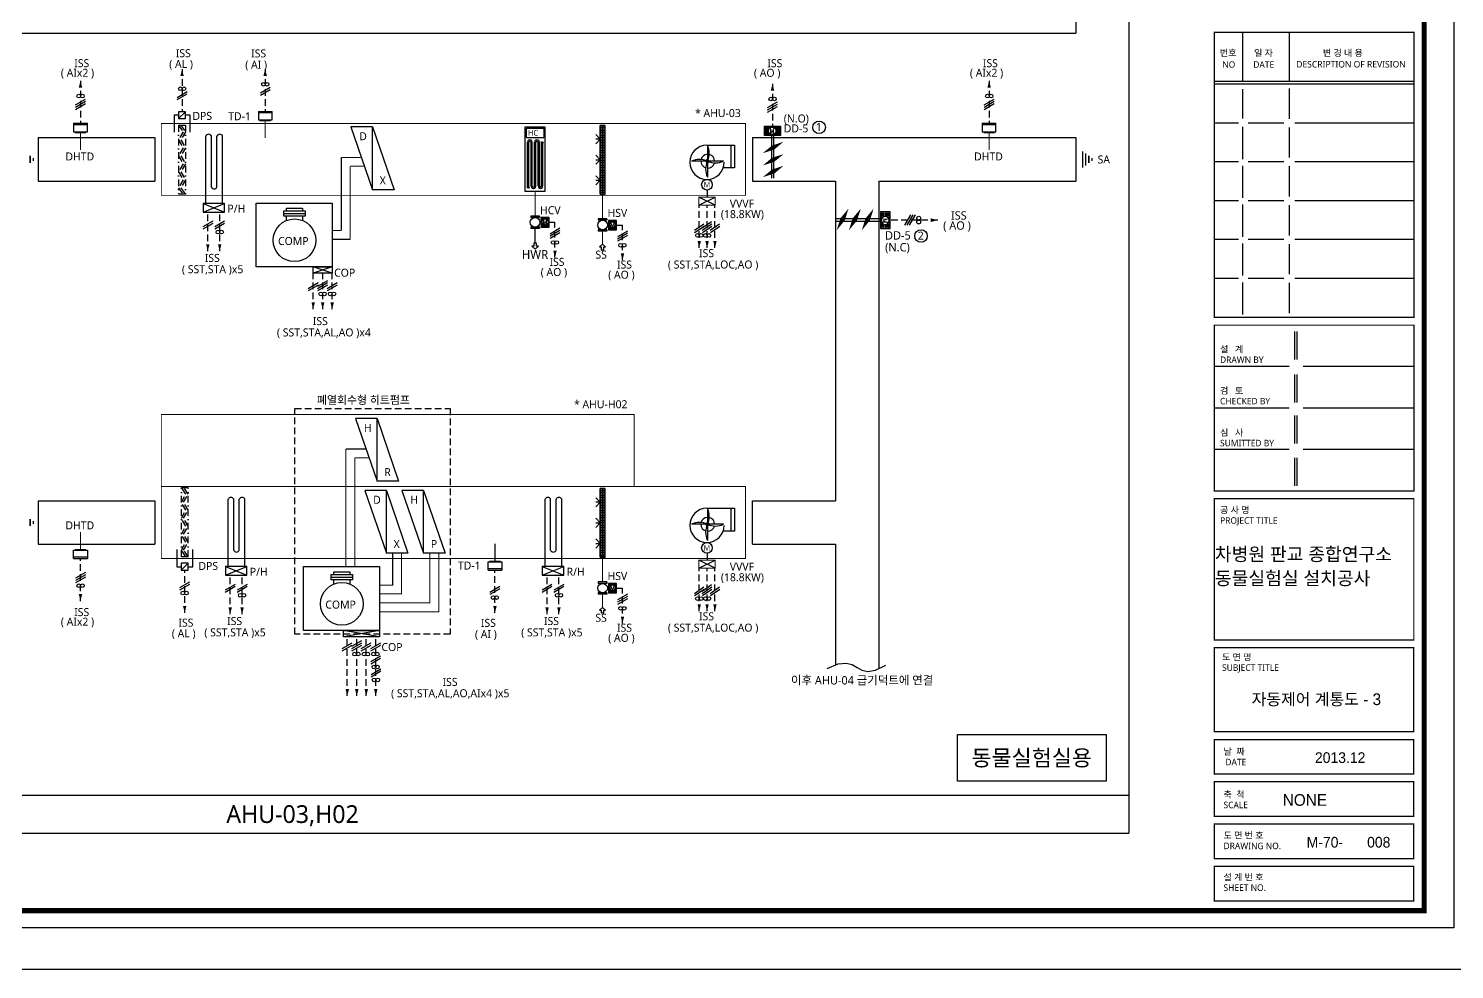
# Model space of a CAD drawing. Header units: millimetres. Extents: x -86 to 11742, y 5229 to 11464.
# Drawn here: x 6138 to 6672, y 5229 to 5582 of the extents above; entities that cross this region are included whole.
import ezdxf
from ezdxf.enums import TextEntityAlignment as Align

# ---------------------------------------------------------------- set-up
doc = ezdxf.new("R2010")
doc.units = ezdxf.units.MM
doc.header["$LTSCALE"] = 5
for name, pattern in [('CENTER', [2, 1.25, -0.25, 0.25, -0.25]), ('DASHDOT', [1, 0.5, -0.25, 0, -0.25]), ('DASHED', [0.75, 0.5, -0.25])]:
    doc.linetypes.add(name, pattern=pattern)
doc.layers.get('0').update_dxf_attribs({"linetype": 'CONTINUOUS'})
for name, color, linetype in [('7', 7, 'CONTINUOUS'), ('__CONNECTID__', 7, 'CONTINUOUS'), ('AUTO', 7, 'CONTINUOUS'), ('E', 3, 'CONTINUOUS'), ('FORM', 7, 'CONTINUOUS'), ('LGK-S', 121, 'CONTINUOUS'), ('SBT', 3, 'CONTINUOUS'), ('SOLID253', 253, 'CONTINUOUS'), ('TEXT-S', 2, 'CONTINUOUS')]:
    doc.layers.add(name, color=color, linetype=linetype)
doc.styles.add('GHD', font='Dotum.ttf')
doc.styles.add('GHS', font='ROMANS.shx', dxfattribs={"bigfont": 'GHS.shx'})
doc.styles.add('QQ', font='MALGUN.TTF.TTF')
doc.styles.add('STYLE1', font='MALGUN.TTF.TTF', dxfattribs={"height": 2.5})
doc.styles.add('울릉도M', font='h2wulm.TTF')

# ---------------------------------------------------------------- blocks, each defined once
blk = doc.blocks.new('form')
at = {"layer": 'AUTO'}
blk.add_line((816.92, -15.6), (-24.08, -15.6), dxfattribs=at)
at = {"layer": 'FORM', "color": 7}
for p, q in [((713.79, 317.3), (713.79, 335.75)), ((731.27, 317.3), (731.27, 335.75)), ((777.9, 317.3), (703.1, 317.3)), ((777.9, 316.33), (703.1, 316.33)), ((713.79, 303.47), (713.79, 314.52)), ((731.27, 303.37), (731.27, 314.69)), ((712.21, 301.76), (703.1, 301.76)), ((713.79, 288.27), (713.79, 300.31)), ((729.16, 301.76), (715.81, 301.76)), ((731.27, 288.8), (731.27, 300.12)), ((778.03, 301.76), (733.31, 301.76)), ((712.21, 287.19), (703.1, 287.19)), ((713.79, 273.7), (713.79, 285.74)), ((729.16, 287.19), (715.81, 287.19)), ((731.27, 274.23), (731.27, 285.55)), ((778.03, 287.19), (733.31, 287.19)), ((712.21, 272.62), (703.1, 272.62)), ((713.79, 259.13), (713.79, 271.17)), ((729.16, 272.62), (715.81, 272.62)), ((731.27, 259.66), (731.27, 270.98)), ((778.03, 272.62), (733.31, 272.62)), ((712.21, 258.05), (703.1, 258.05)), ((729.16, 258.05), (715.81, 258.05)), ((778.03, 258.05), (733.31, 258.05)), ((713.79, 244.56), (713.79, 256.6)), ((731.27, 245.09), (731.27, 256.41)), ((712.21, 243.48), (703.1, 243.48)), ((713.79, 229.99), (713.79, 242.03)), ((729.16, 243.48), (715.81, 243.48)), ((731.27, 230.52), (731.27, 241.84)), ((778.03, 243.48), (733.31, 243.48)), ((733.31, 213.08), (733.31, 223.62)), ((734.21, 213.08), (734.21, 223.62)), ((731.09, 210.45), (703.1, 210.45)), ((777.9, 210.45), (736.34, 210.45)), ((733.31, 197.01), (733.31, 207.55)), ((734.21, 197.01), (734.21, 207.55)), ((731.09, 194.91), (703.1, 194.91)), ((777.9, 194.91), (736.34, 194.91)), ((733.31, 181.6), (733.31, 192.14)), ((734.21, 181.6), (734.21, 192.14)), ((731.09, 179.37), (703.1, 179.37)), ((777.9, 179.37), (736.34, 179.37)), ((733.31, 165.74), (733.31, 176.28)), ((734.21, 165.74), (734.21, 176.28))]:
    blk.add_line(p, q, dxfattribs=at)
at = {"layer": 'FORM', "color": 3}
blk.add_lwpolyline([(0, 562.79), (792.83, 562.79), (792.83, 0), (0, 0)], close=True, dxfattribs=at)
at = {"layer": 'FORM', "color": 2, "const_width": 1.94}
blk.add_lwpolyline([(12.48, 6.47), (12.48, 555.28), (781.78, 555.28), (781.78, 6.47)], close=True, dxfattribs=at)
at = {"layer": 'FORM', "color": 3, "const_width": 0.486}
for points in [[(777.9, 335.75), (703.1, 335.75), (703.1, 228.91), (777.9, 228.91)], [(703.1, 163.82), (777.9, 163.82), (777.9, 225.99), (703.1, 225.99)], [(777.89, 107.95), (777.89, 160.91), (703.09, 160.91), (703.09, 107.95)], [(777.88, 73.53), (777.88, 105.03), (703.08, 105.03), (703.08, 73.53)], [(777.87, 57.68), (777.87, 70.62), (703.07, 70.62), (703.07, 57.68)], [(777.86, 41.83), (777.86, 54.77), (703.06, 54.77), (703.06, 41.83)], [(777.85, 25.98), (777.85, 38.92), (703.05, 38.92), (703.05, 25.98)], [(777.84, 10.13), (777.84, 23.07), (703.04, 23.07), (703.04, 10.13)]]:
    blk.add_lwpolyline(points, close=True, dxfattribs=at)
at = {"layer": 'FORM', "color": 7, "style": 'STYLE1'}
for s, height, p in [('번호', 2.428, (705.16, 326.91)), ('일 자', 2.428, (717.98, 326.83)), ('변 경 내 용', 2.428, (743.8, 326.85)), ('NO', 2.428, (706.08, 322.5)), ('DATE', 2.428, (717.69, 322.49)), ('설   계', 2.428, (705.23, 215.75)), ('DRAWN BY', 2.428, (705.23, 211.81)), ('검   토', 2.428, (705.23, 200.23)), ('CHECKED BY', 2.428, (705.23, 196.3)), ('심   사', 2.428, (705.23, 184.5)), ('SUMITTED BY', 2.4284, (705.23, 180.57)), ('공 사 명', 2.428, (705.25, 155.47)), ('PROJECT TITLE', 2.4284, (705.25, 151.54)), ('도 면 명', 2.428, (705.99, 100.3)), ('SUBJECT TITLE', 2.4284, (705.99, 96.37)), ('날  짜', 2.428, (706.54, 64.9)), ('DATE', 2.428, (707.23, 60.97)), ('축  척', 2.428, (706.54, 48.81)), ('SCALE', 2.428, (706.54, 44.88)), ('도 면 번 호', 2.428, (706.54, 33.49)), ('DRAWING NO.', 2.4284, (706.54, 29.51)), ('SHEET NO.', 2.428, (706.54, 13.87)), ('설 계 번 호', 2.428, (706.54, 17.8))]:
    blk.add_text(s, height=height, dxfattribs=at).set_placement(p)
at = {"layer": 'FORM', "color": 7, "style": 'STYLE1', "width": 0.967772}
blk.add_text('DESCRIPTION OF REVISION', height=2.4284, dxfattribs=at).set_placement((733.79, 322.6), (774.87, 322.6), align=Align.FIT)
blk = doc.blocks.new('D1')
h = blk.add_hatch()
h.set_pattern_fill('DOTS', color=256, scale=2, style=0)
h.set_pattern_definition([(0, (-189.08603, -393.63283), (0.0625, 0.125), [0, -0.125])])
edge = h.paths.add_edge_path(flags=16)
edge.add_arc((-0.54, 1.7), 1.41, 0, 360)
h.paths.add_polyline_path([(2.56, 3.43), (2.56, 0), (-3.44, 0), (-3.44, 3.43)])
blk.add_circle((-0.54, 1.7), 1.41)
at = {"layer": 'AUTO', "color": 3}
for p, q in [((-3.44, 3.43), (2.56, 3.43)), ((-3.44, 0), (-3.44, 3.43)), ((2.56, 0), (-3.44, 0)), ((2.56, 3.43), (2.56, 0))]:
    blk.add_line(p, q, dxfattribs=at)
at = {"layer": 'AUTO', "color": 7, "style": 'GHS'}
blk.add_text('M', height=1.71, dxfattribs=at).set_placement((-1.5, 0.83))
blk = doc.blocks.new('V')
h = blk.add_hatch()
h.set_pattern_fill('ANSI31,_O', color=256, scale=0.857143)
h.set_pattern_definition([(45, (-192.91982, -298.83723), (-0.07576144, 0.07576144), [])])
edge = h.paths.add_edge_path(flags=16)
edge.add_arc((2.16, 1.92), 1.14, 0, 360)
h.paths.add_polyline_path([(3.64, 0.04), (3.64, 3.56), (0.64, 3.56), (0.64, 0.04)])
blk.add_circle((2.16, 1.92), 1.14)
at = {"layer": 'AUTO', "color": 3}
for p, q in [((0.64, 3.56), (0.64, 0.04)), ((3.64, 3.56), (0.64, 3.56)), ((0.64, 0.04), (3.64, 0.04)), ((3.64, 0.04), (3.64, 3.56))]:
    blk.add_line(p, q, dxfattribs=at)
at = {"layer": 'AUTO', "color": 7, "style": 'GHS'}
blk.add_text('M', height=1.71, dxfattribs=at).set_placement((1.23, 1.12))
blk = doc.blocks.new('S13')
at = {"layer": 'AUTO', "color": 2}
for p, q in [((-2.76, 0.02), (-1.83, 0.42)), ((-1.83, 0.42), (-1.15, 0.49)), ((-1.15, 0.49), (-0.64, 0.36)), ((-0.64, 0.36), (-0.21, 0.12)), ((-0.21, 0.12), (0.21, -0.12)), ((1.37, -0.12), (2.27, 0.33)), ((0.21, -0.12), (0.71, -0.23)), ((0.71, -0.23), (1.37, -0.12))]:
    blk.add_line(p, q, dxfattribs=at)

msp = doc.modelspace()

# ---------------------------------------------------------------- hatches: boundary and pattern name
h = msp.add_hatch()
h.set_pattern_fill('DOTS', color=256, scale=10, style=0)
h.set_pattern_definition([(0, (6062.63775, 5093.22264), (0.3125, 0.625), [0, -0.625])])
h.paths.add_polyline_path([(6351.88, 5545.8), (6353.59, 5545.8), (6353.59, 5520.08), (6351.88, 5520.08)])
h = msp.add_hatch()
h.set_pattern_fill('DOTS', color=256, scale=10, style=0)
h.set_pattern_definition([(0, (6062.63775, 4957.0708), (0.3125, 0.625), [0, -0.625])])
h.paths.add_polyline_path([(6351.88, 5409.64), (6353.59, 5409.64), (6353.59, 5383.93), (6351.88, 5383.93)])

# ---------------------------------------------------------------- linework, layer by layer
for p, q in [((6203.98, 5516.52), (6203.98, 5541.81)), ((6206.08, 5522.73), (6206.08, 5541.81)), ((6208.15, 5522.73), (6208.15, 5541.81)), ((6210.25, 5516.52), (6210.25, 5541.81)), ((6222.86, 5516.71), (6251.36, 5516.71)), ((6222.86, 5492.82), (6222.86, 5516.71)), ((6251.36, 5516.71), (6251.36, 5492.82)), ((6251.36, 5492.82), (6222.86, 5492.82)), ((6212.37, 5380.37), (6212.37, 5405.66)), ((6214.47, 5386.58), (6214.47, 5405.66)), ((6216.54, 5386.58), (6216.54, 5405.66)), ((6218.65, 5380.37), (6218.65, 5405.66)), ((6331.16, 5380.37), (6331.16, 5405.66)), ((6333.26, 5386.58), (6333.26, 5405.66)), ((6335.33, 5386.58), (6335.33, 5405.66)), ((6337.44, 5380.37), (6337.44, 5405.66))]:
    msp.add_line(p, q)
at = {"color": 5}
for p, q in [((6324.62, 5522.81), (6324.62, 5539.52)), ((6325.07, 5522.64), (6325.07, 5539.54)), ((6325.94, 5523.06), (6325.94, 5539.52)), ((6326.39, 5523.03), (6326.39, 5539.54)), ((6327.26, 5523.02), (6327.26, 5539.54)), ((6327.71, 5523.08), (6327.71, 5539.43)), ((6328.57, 5523.13), (6328.57, 5539.54)), ((6329.03, 5523.2), (6329.03, 5539.52)), ((6329.89, 5523.08), (6329.89, 5539.45)), ((6330.35, 5523.11), (6330.35, 5539.28))]:
    msp.add_line(p, q, dxfattribs=at)
for points in [[(6351.88, 5545.8), (6353.59, 5545.8), (6353.59, 5520.08), (6351.88, 5520.08)], [(6351.88, 5409.64), (6353.59, 5409.64), (6353.59, 5383.93), (6351.88, 5383.93)]]:
    msp.add_lwpolyline(points, close=True)
for points in [[(6420.59, 5539.67, 0, 1.71, 0), (6416.7, 5537.53, 1.71, 1.71, 0)], [(6412.8, 5535.4, 0, 1.71, 0), (6416.7, 5537.53, 1.71, 1.71, 0)], [(6412.8, 5530.79, 0, 1.71, 0), (6416.7, 5532.92, 1.71, 1.71, 0)], [(6420.59, 5535.06, 0, 1.71, 0), (6416.7, 5532.92, 1.71, 1.71, 0)], [(6412.8, 5526.4, 0, 1.71, 0), (6416.7, 5528.52, 1.71, 1.71, 0)], [(6420.59, 5530.66, 0, 1.71, 0), (6416.7, 5528.52, 1.71, 1.71, 0)], [(6444.95, 5514.63, 0, 1.8, 0), (6442.71, 5510.56, 1.8, 1.8, 0)], [(6449.55, 5514.63, 0, 1.8, 0), (6447.31, 5510.56, 1.8, 1.8, 0)], [(6454.38, 5514.63, 0, 1.8, 0), (6452.14, 5510.56, 1.8, 1.8, 0)], [(6440.48, 5506.47, 0, 1.8, 0), (6442.71, 5510.56, 1.8, 1.8, 0)], [(6445.09, 5506.47, 0, 1.8, 0), (6447.31, 5510.56, 1.8, 1.8, 0)], [(6449.91, 5506.47, 0, 1.8, 0), (6452.14, 5510.56, 1.8, 1.8, 0)]]:
    msp.add_lwpolyline(points, format="xyseb")
at = {"const_width": 0.571}
for points in [[(6138.1, 5534.43), (6138.1, 5531.78)], [(6139.31, 5533.63), (6139.31, 5532.51)], [(6532.74, 5536.15), (6532.74, 5530.02)], [(6533.85, 5535.39), (6533.85, 5530.78)], [(6535.03, 5534.43), (6535.03, 5531.78)], [(6536.24, 5533.63), (6536.24, 5532.51)], [(6138.1, 5398.28), (6138.1, 5395.63)], [(6139.31, 5397.48), (6139.31, 5396.36)]]:
    msp.add_lwpolyline(points, dxfattribs=at)
for centre, radius, start, end in [((6205.02, 5541.37), 1.13, 23.1906, 156.8094), ((6209.19, 5541.37), 1.13, 23.1906, 156.8094), ((6207.1, 5523.09), 1.11, 198.8417, 341.1583), ((6213.42, 5405.21), 1.13, 23.1906, 156.8094), ((6217.58, 5405.21), 1.13, 23.1906, 156.8094), ((6332.21, 5405.21), 1.13, 23.1906, 156.8094), ((6336.37, 5405.21), 1.13, 23.1906, 156.8094), ((6215.49, 5386.94), 1.11, 198.8417, 341.1583), ((6334.28, 5386.94), 1.11, 198.8417, 341.1583)]:
    msp.add_arc(centre, radius, start, end)
at = {"color": 5}
for centre, radius, start, end in [((6325.5, 5539.56), 0.887, 358.764, 182.3232), ((6325.5, 5539.48), 0.436, 6.3223, 171.4445), ((6328.14, 5539.56), 0.887, 357.6768, 181.236), ((6328.14, 5539.48), 0.436, 8.5555, 186.3223), ((6326.82, 5523.04), 0.887, 178.764, 2.3232), ((6326.82, 5523.08), 0.436, 186.3223, 351.4445), ((6329.46, 5523.09), 0.887, 177.6768, 1.236), ((6329.46, 5523.13), 0.436, 171.4445, 353.6777)]:
    msp.add_arc(centre, radius, start, end, dxfattribs=at)
at = {"layer": 'AUTO', "color": 2}
for p, q in [((6550, 5745.96), (6550, 5280.46)), ((6530.17, 5596.7), (6530.17, 5580.41)), ((6118.46, 5580.41), (6530.17, 5580.41)), ((6141.11, 5541.23), (6141.11, 5524.94)), ((6141.11, 5541.23), (6184.86, 5541.23)), ((6184.86, 5541.23), (6184.86, 5524.94)), ((6409.01, 5541.23), (6409.01, 5524.94)), ((6409.01, 5541.23), (6530.17, 5541.23)), ((6530.17, 5541.23), (6530.17, 5524.94)), ((6141.11, 5524.94), (6184.86, 5524.94)), ((6409.01, 5524.94), (6440.01, 5524.94)), ((6440.01, 5524.94), (6440.01, 5405.08)), ((6456.29, 5524.94), (6530.17, 5524.94)), ((6456.29, 5524.94), (6456.29, 5342.16)), ((6141.11, 5405.08), (6141.11, 5388.79)), ((6141.11, 5405.08), (6184.86, 5405.08)), ((6184.86, 5405.08), (6184.86, 5388.79)), ((6409.01, 5388.79), (6409.01, 5405.08)), ((6409.01, 5405.08), (6440.01, 5405.08)), ((6141.11, 5388.79), (6184.86, 5388.79)), ((6409.01, 5388.79), (6440.01, 5388.79)), ((6440.01, 5388.79), (6440.01, 5343.42)), ((5923, 5294.71), (6550, 5294.71)), ((5923, 5280.46), (6550, 5280.46))]:
    msp.add_line(p, q, dxfattribs=at)
at = {"layer": 'AUTO', "color": 4, "linetype": 'DASHED'}
for p, q in [((6195.07, 5566.94), (6195.07, 5550.94)), ((6226.25, 5566.96), (6226.25, 5551.03)), ((6157, 5562.53), (6157, 5546.6)), ((6416.44, 5561.45), (6416.44, 5545.52)), ((6497.67, 5562.53), (6497.67, 5546.6)), ((6204.73, 5498.66), (6204.73, 5513.31)), ((6209.18, 5498.66), (6209.18, 5513.31)), ((6388.97, 5499.88), (6388.97, 5516.06)), ((6391.92, 5499.88), (6391.92, 5515.96)), ((6394.87, 5499.88), (6394.87, 5515.96)), ((6332.66, 5509.48), (6334.9, 5509.48)), ((6334.9, 5496.26), (6334.9, 5509.48)), ((6357.97, 5508.46), (6360.21, 5508.46)), ((6360.21, 5495.25), (6360.21, 5508.46)), ((6478.46, 5510.28), (6460.51, 5510.28)), ((6244.24, 5476.9), (6244.24, 5490.42)), ((6247.8, 5476.9), (6247.8, 5490.42)), ((6251.36, 5476.9), (6251.36, 5490.42)), ((6157, 5367.49), (6157, 5383.42)), ((6196.06, 5363.07), (6196.06, 5379.08)), ((6312.38, 5363.06), (6312.38, 5378.99)), ((6388.97, 5363.73), (6388.97, 5379.9)), ((6391.92, 5363.73), (6391.92, 5379.81)), ((6394.87, 5363.73), (6394.87, 5379.81)), ((6213.13, 5362.51), (6213.13, 5377.15)), ((6217.58, 5362.51), (6217.58, 5377.15)), ((6331.92, 5362.51), (6331.92, 5377.15)), ((6336.37, 5362.51), (6336.37, 5377.15)), ((6357.97, 5372.31), (6360.21, 5372.31)), ((6360.21, 5359.1), (6360.21, 5372.31)), ((6257, 5331.88), (6257, 5354.09)), ((6260.57, 5331.88), (6260.57, 5354.09)), ((6264.13, 5331.88), (6264.13, 5354.09)), ((6267.69, 5331.88), (6267.69, 5354.09))]:
    msp.add_line(p, q, dxfattribs=at)
at = {"layer": 'AUTO'}
for p, q in [((6224.43, 5557.99), (6228.14, 5560.13)), ((6155.17, 5553.55), (6158.88, 5555.7)), ((6155.17, 5552.7), (6158.88, 5554.84)), ((6193.25, 5556.32), (6196.96, 5558.47)), ((6193.25, 5555.47), (6196.96, 5557.61)), ((6224.43, 5557.13), (6228.14, 5559.27)), ((6495.85, 5553.55), (6499.56, 5555.7)), ((6495.85, 5552.7), (6499.56, 5554.84)), ((6155.17, 5551.84), (6158.88, 5553.98)), ((6192.07, 5549.65), (6192.07, 5543.22)), ((6193.79, 5549.65), (6192.07, 5549.65)), ((6198.07, 5549.65), (6196.36, 5549.65)), ((6198.07, 5543.22), (6198.07, 5549.65)), ((6414.62, 5552.48), (6418.33, 5554.62)), ((6414.62, 5551.62), (6418.33, 5553.76)), ((6414.62, 5550.76), (6418.33, 5552.9)), ((6495.85, 5551.84), (6499.56, 5553.98)), ((6416.02, 5542.09), (6416.02, 5526.08)), ((6416.88, 5542.09), (6416.88, 5526.08)), ((6466.08, 5508.37), (6468.32, 5512.26)), ((6466.98, 5508.37), (6469.22, 5512.26)), ((6467.87, 5508.37), (6470.12, 5512.26)), ((6206.59, 5509.88), (6202.88, 5507.74)), ((6206.59, 5509.02), (6202.88, 5506.88)), ((6211.04, 5509.88), (6207.33, 5507.74)), ((6211.04, 5509.02), (6207.33, 5506.88)), ((6336.76, 5507.23), (6333.05, 5505.09)), ((6390.7, 5508.8), (6387.17, 5506.37)), ((6390.77, 5507.94), (6387.23, 5505.52)), ((6393.6, 5509.66), (6390.07, 5507.24)), ((6393.65, 5508.8), (6390.12, 5506.37)), ((6393.72, 5507.94), (6390.19, 5505.52)), ((6396.61, 5508.8), (6393.07, 5506.37)), ((6396.67, 5507.94), (6393.14, 5505.52)), ((6456.92, 5510.74), (6440.15, 5510.74)), ((6456.92, 5509.84), (6440.15, 5509.84)), ((6336.76, 5506.37), (6333.05, 5504.23)), ((6336.76, 5505.52), (6333.05, 5503.37)), ((6362.06, 5506.22), (6358.35, 5504.08)), ((6362.06, 5505.36), (6358.35, 5503.22)), ((6362.06, 5504.5), (6358.35, 5502.36)), ((6251.36, 5490.42), (6244.24, 5492.82)), ((6251.36, 5492.82), (6244.24, 5490.42)), ((6246.06, 5486.73), (6242.35, 5484.58)), ((6246.06, 5485.87), (6242.35, 5483.73)), ((6249.62, 5487.58), (6245.91, 5485.44)), ((6249.62, 5486.73), (6245.91, 5484.58)), ((6249.62, 5485.87), (6245.91, 5483.73)), ((6253.18, 5486.73), (6249.47, 5484.58)), ((6253.18, 5485.87), (6249.47, 5483.73)), ((6193.06, 5386.79), (6193.06, 5380.36)), ((6199.06, 5380.36), (6199.06, 5386.79)), ((6193.06, 5380.36), (6194.77, 5380.36)), ((6197.34, 5380.36), (6199.06, 5380.36)), ((6240.59, 5380.39), (6269.09, 5380.39)), ((6240.59, 5356.49), (6240.59, 5380.39)), ((6269.09, 5380.39), (6269.09, 5356.49)), ((6158.82, 5378.18), (6155.11, 5376.03)), ((6158.82, 5377.32), (6155.11, 5375.18)), ((6158.82, 5376.46), (6155.11, 5374.32)), ((6197.88, 5374.55), (6194.17, 5372.41)), ((6197.88, 5373.69), (6194.17, 5371.55)), ((6214.98, 5373.73), (6211.27, 5371.58)), ((6219.43, 5373.73), (6215.72, 5371.58)), ((6333.77, 5373.73), (6330.06, 5371.58)), ((6338.22, 5373.73), (6334.51, 5371.58)), ((6393.6, 5373.51), (6390.07, 5371.09)), ((6214.98, 5372.87), (6211.27, 5370.73)), ((6219.43, 5372.87), (6215.72, 5370.73)), ((6314.2, 5372.89), (6310.49, 5370.74)), ((6314.2, 5372.03), (6310.49, 5369.89)), ((6333.77, 5372.87), (6330.06, 5370.73)), ((6338.22, 5372.87), (6334.51, 5370.73)), ((6362.06, 5370.07), (6358.35, 5367.92)), ((6362.06, 5369.21), (6358.35, 5367.07)), ((6362.06, 5368.35), (6358.35, 5366.21)), ((6390.7, 5372.64), (6387.17, 5370.22)), ((6390.77, 5371.79), (6387.23, 5369.37)), ((6393.65, 5372.64), (6390.12, 5370.22)), ((6393.72, 5371.79), (6390.19, 5369.37)), ((6396.61, 5372.64), (6393.07, 5370.22)), ((6396.67, 5371.79), (6393.14, 5369.37)), ((6269.09, 5356.49), (6240.59, 5356.49)), ((6258.73, 5351.68), (6255.02, 5349.53)), ((6269.09, 5354.09), (6255.61, 5356.49)), ((6269.09, 5356.49), (6255.61, 5354.09)), ((6262.3, 5352.53), (6258.59, 5350.39)), ((6262.3, 5351.68), (6258.59, 5349.53)), ((6265.86, 5351.68), (6262.15, 5349.53)), ((6269.42, 5351.68), (6265.71, 5349.53)), ((6258.73, 5350.82), (6255.02, 5348.68)), ((6262.3, 5350.82), (6258.59, 5348.68)), ((6265.86, 5350.82), (6262.15, 5348.68)), ((6269.42, 5350.82), (6265.71, 5348.68)), ((6269.52, 5346.83), (6265.81, 5344.69)), ((6269.52, 5345.97), (6265.81, 5343.83)), ((6269.63, 5341.99), (6265.92, 5339.84)), ((6269.63, 5341.13), (6265.92, 5338.99))]:
    msp.add_line(p, q, dxfattribs=at)
at = {"layer": 'AUTO', "color": 3}
for p, q in [((6193.79, 5548.37), (6196.36, 5550.94)), ((6196.36, 5550.94), (6193.79, 5550.94)), ((6193.79, 5550.94), (6193.79, 5548.37)), ((6196.36, 5548.37), (6196.36, 5550.94)), ((6223.68, 5551.03), (6228.82, 5551.03)), ((6223.68, 5551.03), (6223.68, 5547.9)), ((6228.82, 5550.47), (6223.68, 5550.47)), ((6228.82, 5547.9), (6228.82, 5551.03)), ((6154.42, 5546.6), (6159.57, 5546.6)), ((6154.42, 5546.6), (6154.42, 5543.46)), ((6159.57, 5546.03), (6154.42, 5546.03)), ((6159.57, 5543.46), (6159.57, 5546.6)), ((6193.79, 5548.37), (6196.36, 5548.37)), ((6223.68, 5547.9), (6228.82, 5547.9)), ((6224.23, 5547.6), (6228.28, 5547.6)), ((6495.1, 5546.6), (6500.24, 5546.6)), ((6495.1, 5546.6), (6495.1, 5543.46)), ((6500.24, 5546.03), (6495.1, 5546.03)), ((6500.24, 5543.46), (6500.24, 5546.6)), ((6154.42, 5543.46), (6159.57, 5543.46)), ((6154.97, 5543.16), (6159.03, 5543.16)), ((6495.1, 5543.46), (6500.24, 5543.46)), ((6495.65, 5543.16), (6499.7, 5543.16)), ((6329.03, 5511.79), (6325.84, 5511.79)), ((6325.84, 5511.79), (6325.84, 5511.28)), ((6329.03, 5511.28), (6325.84, 5511.28)), ((6329.03, 5507.68), (6325.84, 5507.68)), ((6325.84, 5507.68), (6325.84, 5507.16)), ((6329.03, 5507.16), (6325.84, 5507.16)), ((6329.03, 5511.79), (6329.03, 5511.28)), ((6329.03, 5507.68), (6329.03, 5507.16)), ((6329.66, 5509.69), (6329.18, 5509.69)), ((6329.66, 5509.26), (6329.18, 5509.26)), ((6354.33, 5510.78), (6351.14, 5510.78)), ((6351.14, 5510.78), (6351.14, 5510.26)), ((6354.33, 5510.26), (6351.14, 5510.26)), ((6354.33, 5510.78), (6354.33, 5510.26)), ((6354.97, 5508.68), (6354.49, 5508.68)), ((6354.97, 5508.25), (6354.49, 5508.25)), ((6354.33, 5506.66), (6351.14, 5506.66)), ((6351.14, 5506.66), (6351.14, 5506.15)), ((6354.33, 5506.15), (6351.14, 5506.15)), ((6354.33, 5506.66), (6354.33, 5506.15)), ((6154.42, 5386.55), (6159.57, 5386.55)), ((6154.42, 5383.42), (6154.42, 5386.55)), ((6159.57, 5383.98), (6154.42, 5383.98)), ((6154.97, 5386.85), (6159.03, 5386.85)), ((6159.57, 5386.55), (6159.57, 5383.42)), ((6154.42, 5383.42), (6159.57, 5383.42)), ((6197.34, 5381.65), (6194.77, 5379.08)), ((6197.34, 5381.65), (6194.77, 5381.65)), ((6194.77, 5381.65), (6194.77, 5379.08)), ((6194.77, 5379.08), (6197.34, 5379.08)), ((6197.34, 5379.08), (6197.34, 5381.65)), ((6309.81, 5382.12), (6314.95, 5382.12)), ((6309.81, 5378.99), (6309.81, 5382.12)), ((6314.95, 5379.55), (6309.81, 5379.55)), ((6309.81, 5378.99), (6314.95, 5378.99)), ((6310.36, 5382.42), (6314.41, 5382.42)), ((6314.95, 5382.12), (6314.95, 5378.99)), ((6354.33, 5374.63), (6351.14, 5374.63)), ((6351.14, 5374.63), (6351.14, 5374.11)), ((6354.33, 5374.11), (6351.14, 5374.11)), ((6354.33, 5374.63), (6354.33, 5374.11)), ((6354.33, 5370.51), (6351.14, 5370.51)), ((6351.14, 5370.51), (6351.14, 5370)), ((6354.33, 5370), (6351.14, 5370)), ((6354.33, 5370.51), (6354.33, 5370)), ((6354.97, 5372.53), (6354.49, 5372.53)), ((6354.97, 5372.1), (6354.49, 5372.1))]:
    msp.add_line(p, q, dxfattribs=at)
at = {"layer": 'AUTO', "linetype": 'DASHDOT'}
for p, q in [((6193.75, 5545.94), (6193.75, 5519.97)), ((6193.75, 5545.94), (6196.32, 5545.94)), ((6196.32, 5545.94), (6196.32, 5519.97)), ((6196.32, 5519.97), (6193.75, 5519.97)), ((6194.81, 5384.08), (6194.81, 5410.05)), ((6194.81, 5410.05), (6197.39, 5410.05)), ((6197.39, 5384.08), (6197.39, 5410.05)), ((6197.39, 5384.08), (6194.81, 5384.08))]:
    msp.add_line(p, q, dxfattribs=at)
at = {"layer": 'AUTO', "color": 6}
for p, q in [((6258.36, 5545.3), (6266.46, 5521.71)), ((6266.46, 5545.3), (6258.36, 5545.3)), ((6266.46, 5521.71), (6266.46, 5545.3)), ((6266.46, 5545.3), (6274.56, 5521.71)), ((6351.88, 5545.8), (6351.88, 5520.08)), ((6353.59, 5545.8), (6351.88, 5545.8)), ((6352.74, 5545.8), (6352.74, 5520.08)), ((6353.59, 5545.8), (6353.59, 5520.08)), ((6350.17, 5542.37), (6351.88, 5540.65)), ((6351.88, 5540.65), (6350.17, 5538.94)), ((6351.88, 5540.65), (6350.17, 5540.65)), ((6350.17, 5534.65), (6351.88, 5532.94)), ((6391.87, 5538.43), (6402.15, 5538.43)), ((6391.87, 5538.43), (6402.15, 5538.43)), ((6392.05, 5538.42), (6392.05, 5526.38)), ((6400.87, 5538.43), (6400.87, 5529.85)), ((6400.87, 5538.43), (6400.87, 5537.03)), ((6402.15, 5538.43), (6402.15, 5529.85)), ((6402.15, 5538.43), (6402.15, 5537.03)), ((6351.88, 5532.94), (6350.17, 5531.22)), ((6350.17, 5532.94), (6351.88, 5532.94)), ((6398.08, 5532.4), (6386.03, 5532.4)), ((6402.15, 5529.85), (6397.93, 5529.85)), ((6350.17, 5526.94), (6351.88, 5525.22)), ((6350.17, 5525.22), (6351.88, 5525.22)), ((6351.88, 5525.22), (6350.17, 5523.51)), ((6274.56, 5521.71), (6266.46, 5521.71)), ((6351.88, 5520.08), (6353.59, 5520.08)), ((6233.23, 5511.73), (6233.23, 5513.73)), ((6233.23, 5513.73), (6241.23, 5513.73)), ((6233.23, 5512.73), (6241.23, 5512.73)), ((6234.23, 5513.73), (6234.23, 5514.73)), ((6234.23, 5514.73), (6240.23, 5514.73)), ((6240.23, 5514.73), (6240.23, 5513.73)), ((6241.23, 5513.73), (6241.23, 5511.73)), ((6241.23, 5511.73), (6233.23, 5511.73)), ((6234.23, 5510.15), (6234.23, 5511.73)), ((6240.23, 5511.73), (6240.23, 5510.15)), ((6260.08, 5435.94), (6268.18, 5412.36)), ((6268.18, 5435.94), (6260.08, 5435.94)), ((6268.18, 5412.36), (6268.18, 5435.94)), ((6268.18, 5435.94), (6276.28, 5412.36)), ((6276.28, 5412.36), (6268.18, 5412.36)), ((6263.58, 5408.97), (6271.68, 5385.39)), ((6271.68, 5408.97), (6263.58, 5408.97)), ((6271.68, 5385.39), (6271.68, 5408.97)), ((6271.68, 5408.97), (6279.78, 5385.39)), ((6277.52, 5408.97), (6285.62, 5385.39)), ((6285.62, 5408.97), (6277.52, 5408.97)), ((6285.62, 5385.39), (6285.62, 5408.97)), ((6285.62, 5408.97), (6293.72, 5385.39)), ((6350.17, 5406.22), (6351.88, 5404.5)), ((6351.88, 5409.64), (6351.88, 5383.93)), ((6353.59, 5409.64), (6351.88, 5409.64)), ((6352.74, 5409.64), (6352.74, 5383.93)), ((6353.59, 5409.64), (6353.59, 5383.93)), ((6351.88, 5404.5), (6350.17, 5402.79)), ((6351.88, 5404.5), (6350.17, 5404.5)), ((6391.87, 5402.27), (6402.15, 5402.27)), ((6391.87, 5402.27), (6402.15, 5402.27)), ((6392.05, 5402.27), (6392.05, 5390.23)), ((6400.87, 5402.27), (6400.87, 5393.7)), ((6400.87, 5402.27), (6400.87, 5400.87)), ((6402.15, 5402.27), (6402.15, 5393.7)), ((6402.15, 5402.27), (6402.15, 5400.87)), ((6350.17, 5398.5), (6351.88, 5396.79)), ((6351.88, 5396.79), (6350.17, 5395.07)), ((6350.17, 5396.79), (6351.88, 5396.79)), ((6398.08, 5396.25), (6386.03, 5396.25)), ((6350.17, 5390.79), (6351.88, 5389.07)), ((6350.17, 5389.07), (6351.88, 5389.07)), ((6351.88, 5389.07), (6350.17, 5387.36)), ((6402.15, 5393.7), (6397.93, 5393.7)), ((6279.78, 5385.39), (6271.68, 5385.39)), ((6293.72, 5385.39), (6285.62, 5385.39)), ((6351.88, 5383.93), (6353.59, 5383.93)), ((6251.96, 5377.41), (6251.96, 5378.41)), ((6251.96, 5378.41), (6257.96, 5378.41)), ((6257.96, 5378.41), (6257.96, 5377.41)), ((6250.96, 5375.41), (6250.96, 5377.41)), ((6250.96, 5377.41), (6258.96, 5377.41)), ((6250.96, 5376.41), (6258.96, 5376.41)), ((6258.96, 5375.41), (6250.96, 5375.41)), ((6251.96, 5373.83), (6251.96, 5375.41)), ((6257.96, 5375.41), (6257.96, 5373.83)), ((6258.96, 5377.41), (6258.96, 5375.41))]:
    msp.add_line(p, q, dxfattribs=at)
at = {"layer": 'AUTO', "color": 4}
for p, q in [((6323.76, 5521.09), (6323.76, 5545.31)), ((6323.76, 5545.31), (6331.11, 5545.31)), ((6324.16, 5544.77), (6330.66, 5544.77)), ((6324.16, 5541.33), (6324.16, 5544.77)), ((6330.66, 5544.77), (6330.66, 5541.33)), ((6331.11, 5545.31), (6331.11, 5521.09)), ((6324.16, 5541.33), (6330.66, 5541.33)), ((6331.11, 5521.09), (6323.76, 5521.09))]:
    msp.add_line(p, q, dxfattribs=at)
at = {"layer": 'AUTO', "color": 5}
for p, q in [((6329.55, 5539.59), (6329.75, 5539.66)), ((6329.55, 5539.37), (6329.75, 5539.44)), ((6329.75, 5539.66), (6329.9, 5539.67)), ((6329.75, 5539.44), (6329.9, 5539.45)), ((6329.9, 5539.67), (6330, 5539.63)), ((6329.9, 5539.45), (6330, 5539.41)), ((6330, 5539.63), (6330.09, 5539.58)), ((6330, 5539.41), (6330.09, 5539.36)), ((6330.09, 5539.58), (6330.18, 5539.52)), ((6330.09, 5539.36), (6330.18, 5539.3)), ((6330.18, 5539.52), (6330.28, 5539.49)), ((6330.18, 5539.3), (6330.28, 5539.27)), ((6330.28, 5539.49), (6330.43, 5539.5)), ((6330.28, 5539.27), (6330.43, 5539.28)), ((6330.43, 5539.5), (6330.63, 5539.59)), ((6330.43, 5539.28), (6330.63, 5539.37)), ((6324.28, 5522.73), (6324.49, 5522.8)), ((6324.49, 5522.8), (6324.63, 5522.81)), ((6324.63, 5522.81), (6324.74, 5522.77)), ((6324.74, 5522.77), (6324.83, 5522.72)), ((6324.83, 5522.72), (6324.92, 5522.66)), ((6325.16, 5522.65), (6325.36, 5522.73)), ((6324.28, 5522.51), (6324.49, 5522.58)), ((6324.49, 5522.58), (6324.63, 5522.59)), ((6324.63, 5522.59), (6324.74, 5522.55)), ((6324.74, 5522.55), (6324.83, 5522.5)), ((6324.83, 5522.5), (6324.92, 5522.44)), ((6324.92, 5522.66), (6325.02, 5522.63)), ((6324.92, 5522.44), (6325.02, 5522.41)), ((6325.02, 5522.63), (6325.16, 5522.65)), ((6325.02, 5522.41), (6325.16, 5522.43)), ((6325.16, 5522.43), (6325.36, 5522.51))]:
    msp.add_line(p, q, dxfattribs=at)
at = {"layer": 'AUTO', "color": 7}
for p, q in [((6202.94, 5513.31), (6210.97, 5516.52)), ((6202.94, 5516.52), (6210.97, 5513.31)), ((6211.33, 5377.15), (6219.37, 5380.37)), ((6211.33, 5380.37), (6219.37, 5377.15)), ((6330.12, 5377.15), (6338.16, 5380.37)), ((6330.12, 5380.37), (6338.16, 5377.15))]:
    msp.add_line(p, q, dxfattribs=at)
at = {"layer": 'AUTO'}
for points in [[(6195.07, 5566.94, 0, 1.29, 0), (6195.07, 5564.37, 1.29, 1.29, 0)], [(6226.25, 5566.96, 0, 1.29, 0), (6226.25, 5564.39, 1.29, 1.29, 0)], [(6157, 5562.53, 0, 1.29, 0), (6157, 5559.95, 1.29, 1.29, 0)], [(6416.44, 5561.45, 0, 1.29, 0), (6416.44, 5558.88, 1.29, 1.29, 0)], [(6497.67, 5562.53, 0, 1.29, 0), (6497.67, 5559.95, 1.29, 1.29, 0)], [(6478.46, 5510.28, 0, 1.35, 0), (6475.77, 5510.28, 1.35, 1.35, 0)], [(6204.73, 5498.66, 0, 1.29, 0), (6204.73, 5501.24, 1.29, 1.29, 0)], [(6209.18, 5498.66, 0, 1.29, 0), (6209.18, 5501.24, 1.29, 1.29, 0)], [(6388.97, 5499.88, 0, 1.29, 0), (6388.97, 5502.45, 1.29, 1.29, 0)], [(6391.92, 5499.88, 0, 1.29, 0), (6391.92, 5502.45, 1.29, 1.29, 0)], [(6394.87, 5499.88, 0, 1.29, 0), (6394.87, 5502.45, 1.29, 1.29, 0)], [(6334.9, 5496.26, 0, 1.29, 0), (6334.9, 5498.83, 1.29, 1.29, 0)], [(6360.21, 5495.25, 0, 1.29, 0), (6360.21, 5497.82, 1.29, 1.29, 0)], [(6244.24, 5476.9, 0, 1.29, 0), (6244.24, 5479.47, 1.29, 1.29, 0)], [(6247.8, 5476.9, 0, 1.29, 0), (6247.8, 5479.47, 1.29, 1.29, 0)], [(6251.36, 5476.9, 0, 1.29, 0), (6251.36, 5479.47, 1.29, 1.29, 0)], [(6157, 5367.49, 0, 1.29, 0), (6157, 5370.06, 1.29, 1.29, 0)], [(6196.06, 5363.07, 0, 1.29, 0), (6196.06, 5365.64, 1.29, 1.29, 0)], [(6213.13, 5362.51, 0, 1.29, 0), (6213.13, 5365.08, 1.29, 1.29, 0)], [(6217.58, 5362.51, 0, 1.29, 0), (6217.58, 5365.08, 1.29, 1.29, 0)], [(6312.38, 5363.06, 0, 1.29, 0), (6312.38, 5365.63, 1.29, 1.29, 0)], [(6331.92, 5362.51, 0, 1.29, 0), (6331.92, 5365.08, 1.29, 1.29, 0)], [(6336.37, 5362.51, 0, 1.29, 0), (6336.37, 5365.08, 1.29, 1.29, 0)], [(6388.97, 5363.73, 0, 1.29, 0), (6388.97, 5366.3, 1.29, 1.29, 0)], [(6391.92, 5363.73, 0, 1.29, 0), (6391.92, 5366.3, 1.29, 1.29, 0)], [(6394.87, 5363.73, 0, 1.29, 0), (6394.87, 5366.3, 1.29, 1.29, 0)], [(6360.21, 5359.1, 0, 1.29, 0), (6360.21, 5361.67, 1.29, 1.29, 0)], [(6257, 5331.88, 0, 1.29, 0), (6257, 5334.45, 1.29, 1.29, 0)], [(6260.57, 5331.88, 0, 1.29, 0), (6260.57, 5334.45, 1.29, 1.29, 0)], [(6264.13, 5331.88, 0, 1.29, 0), (6264.13, 5334.45, 1.29, 1.29, 0)], [(6267.69, 5331.88, 0, 1.29, 0), (6267.69, 5334.45, 1.29, 1.29, 0)]]:
    msp.add_lwpolyline(points, format="xyseb", dxfattribs=at)
at = {"layer": 'AUTO', "color": 2, "linetype": 'CENTER', "const_width": 0.343}
for points in [[(6187.3, 5546.57), (6406.28, 5546.57), (6406.28, 5519.6), (6187.3, 5519.6), (6187.3, 5546.57)], [(6187.3, 5437.39), (6364.6, 5437.39), (6364.6, 5410.42), (6187.3, 5410.42), (6187.3, 5437.39)], [(6187.3, 5410.42), (6406.28, 5410.42), (6406.28, 5383.45), (6187.3, 5383.45), (6187.3, 5410.42)]]:
    msp.add_lwpolyline(points, dxfattribs=at)
at = {"layer": 'AUTO', "color": 3, "linetype": 'DASHDOT'}
for points in [[(6193.75, 5545.94), (6195.46, 5543.45), (6193.75, 5540.45), (6195.46, 5537.45), (6193.75, 5534.45), (6195.46, 5531.45), (6193.75, 5528.45), (6195.46, 5525.45), (6193.75, 5522.45), (6195.46, 5519.97)], [(6194.6, 5545.94), (6196.32, 5543.45), (6194.6, 5540.45), (6196.32, 5537.45), (6194.6, 5534.45), (6196.32, 5531.45), (6194.6, 5528.45), (6196.32, 5525.45), (6194.6, 5522.45), (6196.32, 5519.97)], [(6196.53, 5384.08), (6194.81, 5386.56), (6196.53, 5389.56), (6194.81, 5392.56), (6196.53, 5395.56), (6194.81, 5398.56), (6196.53, 5401.56), (6194.81, 5404.56), (6196.53, 5407.56), (6194.81, 5410.05)], [(6197.39, 5384.08), (6195.67, 5386.56), (6197.39, 5389.56), (6195.67, 5392.56), (6197.39, 5395.56), (6195.67, 5398.56), (6197.39, 5401.56), (6195.67, 5404.56), (6197.39, 5407.56), (6195.67, 5410.05)]]:
    msp.add_lwpolyline(points, dxfattribs=at)
at = {"layer": 'AUTO', "color": 3}
for points, const_width in [([(6226.25, 5547.9), (6226.25, 5541.04)], 0.429), ([(6157, 5543.46), (6157, 5536.61)], 0.429), ([(6497.67, 5543.46), (6497.67, 5536.61)], 0.429), ([(6254.78, 5506.44), (6254.78, 5533.83)], 0.4), ([(6254.78, 5533.83), (6262.1, 5533.83)], 0.4), ([(6258.12, 5503.09), (6258.12, 5530.49)], 0.4), ([(6258.12, 5530.49), (6263.25, 5530.49)], 0.4), ([(6327.43, 5511.79), (6327.43, 5521.09)], 0.4), ([(6352.74, 5510.78), (6352.74, 5520.08)], 0.4), ([(6327.43, 5507.16), (6327.43, 5501.72)], 0.444), ([(6251.36, 5506.44), (6254.78, 5506.44)], 0.4), ([(6251.36, 5503.09), (6258.12, 5503.09)], 0.4), ([(6352.74, 5506.15), (6352.74, 5501.25)], 0.4), ([(6256.5, 5380.39), (6256.5, 5424.48)], 0.4), ([(6256.5, 5424.48), (6263.83, 5424.48)], 0.4), ([(6259.85, 5380.39), (6259.85, 5421.13)], 0.4), ([(6259.85, 5421.13), (6264.98, 5421.13)], 0.4), ([(6157, 5386.55), (6157, 5393.41)], 0.429), ([(6312.38, 5382.12), (6312.38, 5388.98)], 0.429), ([(6269.09, 5370.13), (6277.38, 5370.13), (6277.38, 5385.39)], 0.4), ([(6269.09, 5373.47), (6274.04, 5373.47), (6274.04, 5385.39)], 0.4), ([(6269.09, 5363.44), (6291.33, 5363.44), (6291.33, 5385.39)], 0.4), ([(6269.09, 5366.79), (6287.98, 5366.79), (6287.98, 5385.39)], 0.4), ([(6352.74, 5374.63), (6352.74, 5383.93)], 0.4), ([(6352.74, 5370), (6352.74, 5365.1)], 0.4)]:
    msp.add_lwpolyline(points, dxfattribs=dict(at, const_width=const_width))
at = {"layer": 'AUTO', "color": 7}
for points in [[(6202.94, 5513.31), (6210.97, 5513.31), (6210.97, 5516.52), (6202.94, 5516.52)], [(6211.33, 5377.15), (6219.37, 5377.15), (6219.37, 5380.37), (6211.33, 5380.37)], [(6330.12, 5377.15), (6338.16, 5377.15), (6338.16, 5380.37), (6330.12, 5380.37)]]:
    msp.add_lwpolyline(points, close=True, dxfattribs=at)
at = {"layer": 'AUTO'}
for points in [[(6326.95, 5500.49), (6326.24, 5500.49), (6327.48, 5499.39), (6328.72, 5500.49), (6328, 5500.49), (6328, 5501.72), (6326.95, 5501.72)], [(6353.21, 5500.26), (6353.85, 5500.26), (6352.74, 5501.25), (6351.62, 5500.26), (6352.27, 5500.26), (6352.27, 5499.16), (6353.21, 5499.16)], [(6251.36, 5490.42), (6244.24, 5490.42), (6244.24, 5492.82), (6251.36, 5492.82)], [(6353.21, 5364.11), (6353.85, 5364.11), (6352.74, 5365.1), (6351.62, 5364.11), (6352.27, 5364.11), (6352.27, 5363.01), (6353.21, 5363.01)], [(6269.09, 5354.09), (6255.61, 5354.09), (6255.61, 5356.49), (6269.09, 5356.49)]]:
    msp.add_lwpolyline(points, close=True, dxfattribs=at)
at = {"layer": 'AUTO', "color": 1, "linetype": 'DASHED'}
msp.add_lwpolyline([(6237.39, 5439.62), (6295.55, 5439.62), (6295.55, 5355), (6237.39, 5355)], close=True, dxfattribs=at)
at = {"layer": 'AUTO'}
for centre, radius in [((6194.42, 5559.55), 0.686), ((6195.79, 5559.55), 0.686), ((6225.6, 5561.22), 0.686), ((6226.97, 5561.22), 0.686), ((6156.34, 5556.78), 0.686), ((6157.71, 5556.78), 0.686), ((6415.79, 5555.7), 0.686), ((6417.16, 5555.7), 0.686), ((6497.02, 5556.78), 0.686), ((6498.39, 5556.78), 0.686), ((6433.92, 5545.07), 2.35), ((6472.14, 5504.33), 2.35), ((6471.26, 5511.04), 0.718), ((6471.26, 5509.6), 0.718), ((6208.5, 5505.79), 0.686), ((6209.87, 5505.79), 0.686), ((6334.18, 5501.91), 0.686), ((6335.55, 5501.91), 0.686), ((6359.49, 5500.9), 0.686), ((6360.86, 5500.9), 0.686), ((6388.32, 5504.57), 0.686), ((6389.69, 5504.57), 0.686), ((6391.27, 5504.57), 0.686), ((6392.64, 5504.57), 0.686), ((6247.08, 5482.64), 0.686), ((6248.45, 5482.64), 0.686), ((6250.64, 5482.64), 0.686), ((6252.01, 5482.64), 0.686), ((6156.34, 5373.24), 0.686), ((6157.71, 5373.24), 0.686), ((6195.34, 5370.47), 0.686), ((6196.71, 5370.47), 0.686), ((6216.89, 5369.64), 0.686), ((6218.26, 5369.64), 0.686), ((6311.66, 5368.8), 0.686), ((6313.03, 5368.8), 0.686), ((6335.68, 5369.64), 0.686), ((6337.05, 5369.64), 0.686), ((6388.32, 5368.42), 0.686), ((6389.69, 5368.42), 0.686), ((6391.27, 5368.42), 0.686), ((6392.64, 5368.42), 0.686), ((6359.49, 5364.75), 0.686), ((6360.86, 5364.75), 0.686), ((6259.76, 5347.59), 0.686), ((6261.13, 5347.59), 0.686), ((6263.32, 5347.59), 0.686), ((6264.69, 5347.59), 0.686), ((6266.88, 5347.59), 0.686), ((6268.25, 5347.59), 0.686), ((6266.98, 5342.75), 0.686), ((6268.35, 5342.75), 0.686), ((6267.09, 5337.9), 0.686), ((6268.46, 5337.9), 0.686)]:
    msp.add_circle(centre, radius, dxfattribs=at)
at = {"layer": 'AUTO', "color": 6}
for centre in [(6237.23, 5502.73), (6254.96, 5366.41)]:
    msp.add_circle(centre, 8, dxfattribs=at)
at = {"layer": 'AUTO', "color": 3}
for centre in [(6327.43, 5509.48), (6352.74, 5508.46), (6352.74, 5372.31)]:
    msp.add_circle(centre, 1.8, dxfattribs=at)
at = {"layer": 'AUTO', "color": 6}
for centre, radius, start, end in [((6391.87, 5532), 6.43, 90, 0), ((6392.17, 5532.41), 2.57, 92.5123, 165.5383), ((6385.7, 5535.41), 7.03, 334.6535, 25.3465), ((6392.17, 5532.41), 2.57, 359.8546, 77.7159), ((6389.05, 5526.05), 7.03, 64.6535, 115.3465), ((6392.17, 5532.41), 2.57, 180.1454, 252.6419), ((6398.41, 5529.39), 7.03, 154.6535, 205.3465), ((6392.06, 5532.41), 0.559, 180.6688, 246.6799), ((6392.06, 5532.41), 0.559, 90.5238, 157.6357), ((6392.06, 5532.41), 0.559, 269.4762, 336.2279), ((6392.17, 5532.41), 2.57, 267.4877, 344.8722), ((6395.07, 5538.76), 7.03, 244.6535, 295.3465), ((6392.06, 5532.41), 0.559, 359.3312, 67.185), ((6391.87, 5395.85), 6.43, 90, 0), ((6385.7, 5399.26), 7.03, 334.6535, 25.3465), ((6389.05, 5389.89), 7.03, 64.6535, 115.3465), ((6392.17, 5396.26), 2.57, 180.1454, 252.6419), ((6392.17, 5396.26), 2.57, 92.5123, 165.5383), ((6398.41, 5393.24), 7.03, 154.6535, 205.3465), ((6392.06, 5396.26), 0.559, 180.6688, 246.6799), ((6392.06, 5396.26), 0.559, 90.5238, 157.6357), ((6392.06, 5396.26), 0.559, 269.4762, 336.2279), ((6392.17, 5396.26), 2.57, 267.4877, 344.8722), ((6395.07, 5402.61), 7.03, 244.6535, 295.3465), ((6392.06, 5396.26), 0.559, 359.3312, 67.185), ((6392.17, 5396.26), 2.57, 359.8546, 77.7159)]:
    msp.add_arc(centre, radius, start, end, dxfattribs=at)
at = {"layer": 'LGK-S', "color": 3}
for p, q in [((6388.82, 5515.96), (6395.01, 5518.96)), ((6395.01, 5515.96), (6388.82, 5518.96)), ((6391.92, 5521.58), (6391.92, 5520.57)), ((6391.92, 5521.58), (6391.92, 5518.96)), ((6391.92, 5385.43), (6391.92, 5384.42)), ((6391.92, 5385.43), (6391.92, 5382.81)), ((6388.82, 5379.81), (6395.01, 5382.81)), ((6395.01, 5379.81), (6388.82, 5382.81))]:
    msp.add_line(p, q, dxfattribs=at)
at = {"layer": 'LGK-S', "color": 3, "lineweight": 0}
for points in [[(6388.82, 5515.96), (6395.01, 5515.96), (6395.01, 5518.96), (6388.82, 5518.96), (6388.82, 5515.96)], [(6388.82, 5379.81), (6395.01, 5379.81), (6395.01, 5382.81), (6388.82, 5382.81), (6388.82, 5379.81)]]:
    msp.add_lwpolyline(points, dxfattribs=at)
at = {"layer": 'SBT', "color": 2}
for centre in [(6391.87, 5523.58), (6391.87, 5387.42)]:
    msp.add_circle(centre, 1.99, dxfattribs=at)
at = {"layer": 'SOLID253', "color": 2}
msp.add_lwpolyline([(6485.75, 5317.39), (6541.52, 5317.39), (6541.52, 5299.94), (6485.75, 5299.94)], close=True, dxfattribs=at)

# ---------------------------------------------------------------- block references
for name, p in [('D1', (6416.88, 5542.09)), ('V', (6329.03, 5507.68)), ('V', (6354.33, 5506.66)), ('V', (6354.33, 5370.51))]:
    msp.add_blockref(name, p)
at = {"xscale": -1.047374999947463, "yscale": 1.047375000011925, "zscale": 1.047374999999047, "rotation": 270}
msp.add_blockref('D1', (6456.92, 5510.74), dxfattribs=at)
at = {"layer": 'AUTO', "xscale": 0.999994771384126, "yscale": 0.999994771384126, "zscale": 0.999994771384126}
msp.add_blockref('form', (5879.01, 5244.93), dxfattribs=at)
at = {"layer": 'AUTO', "color": 2, "xscale": 4.375, "yscale": 4.375, "zscale": 4.375}
msp.add_blockref('S13', (6449.07, 5342.05), dxfattribs=at)

# ---------------------------------------------------------------- texts
at = {"layer": '7', "style": '울릉도M'}
for s, p in [('M-70-', (6616.71, 5275.04)), ('008', (6639.38, 5275.04))]:
    msp.add_text(s, height=4, dxfattribs=at).set_placement(p)
at = {"layer": '__CONNECTID__', "color": 4, "style": 'QQ'}
for s, height, p in [('( AIx2 )', 3, (6149.63, 5564.04)), ('( AL )', 3, (6190.24, 5567.36)), ('( AI )', 3, (6218.76, 5567.08)), ('( AO )', 3, (6409.49, 5564.04)), ('( AIx2 )', 3, (6490.45, 5564.04)), ('DPS', 3, (6198.97, 5547.88)), ('TD-1', 3, (6212.37, 5547.74)), ('(N.O)', 3, (6420.67, 5546.91)), ('DD-5', 3, (6420.67, 5543.2)), ('DHTD', 3, (6151.36, 5532.66)), ('DHTD', 3, (6492.04, 5532.66)), ('P/H', 3, (6212.08, 5513.12)), ('HCV', 3, (6329.3, 5512.52)), ('HSV', 3, (6354.6, 5511.51)), ('( AO )', 3.142, (6480.43, 5506.7)), ('(N.C)', 3.142, (6458.66, 5498.57)), ('DD-5', 3.142, (6458.66, 5503.01)), ('( SST,STA )x5', 3, (6195.04, 5490.39)), ('COP', 3, (6252.1, 5489.09)), ('( AO )', 3, (6329.53, 5489.34)), ('( AO )', 3, (6354.83, 5488.33)), ('( SST,STA,LOC,AO )', 3, (6377.22, 5492.16)), ('( SST,STA,AL,AO )x4', 3, (6230.65, 5466.69)), ('DHTD', 3, (6151.36, 5394.36)), ('DPS', 3, (6201.21, 5379.13)), ('P/H', 3, (6220.47, 5376.97)), ('TD-1', 3, (6298.5, 5379.28)), ('R/H', 3, (6339.26, 5376.97)), ('HSV', 3, (6354.6, 5375.36)), ('( AIx2 )', 3, (6149.63, 5358.23)), ('( SST,STA )x5', 3, (6203.43, 5354.23)), ('( SST,STA )x5', 3, (6322.22, 5354.23)), ('( SST,STA,LOC,AO )', 3, (6377.22, 5356.01)), ('( AL )', 3, (6191.23, 5353.85)), ('( AI )', 3, (6304.89, 5353.56)), ('( AO )', 3, (6354.83, 5352.18))]:
    msp.add_text(s, height=height, dxfattribs=at).set_placement(p)
at = {"layer": 'AUTO', "color": 4}
for s, height, style, p in [('* AHU-03', 3, 'QQ', (6387.41, 5548.94)), ('폐열회수형 히트펌프', 3, 'QQ', (6245.62, 5441.35)), ('* AHU-H02', 3, 'QQ', (6342.03, 5439.76)), ('COP', 3, 'QQ', (6269.84, 5348.72)), ('( SST,STA,AL,AO,AIx4 )x5', 3, 'QQ', (6273.44, 5331.4)), ('NONE', 4.4, 'GHD', (6607.74, 5290.69))]:
    msp.add_text(s, height=height, dxfattribs=dict(at, style=style)).set_placement(p)
at = {"layer": 'AUTO', "color": 7, "style": 'QQ'}
for s, height, p in [('HC', 2.143, (6324.75, 5541.99)), ('D', 3, (6261.51, 5540.26)), ('X', 3, (6269.18, 5523.68)), ('COMP', 3, (6231.07, 5500.97)), ('H', 3, (6263.23, 5430.91)), ('R', 3, (6270.9, 5414.33)), ('D', 3, (6266.73, 5403.94)), ('H', 3, (6280.68, 5403.94)), ('X', 3, (6274.4, 5387.36)), ('P', 3, (6288.35, 5387.36)), ('COMP', 3, (6248.8, 5364.65))]:
    msp.add_text(s, height=height, dxfattribs=at).set_placement(p)
at = {"layer": 'AUTO', "style": 'QQ'}
for s, height, p in [('1', 3, (6433.82, 5545.23)), ('2', 3, (6472.04, 5504.48)), ('동물실험실용', 6, (6513.64, 5308.67))]:
    msp.add_text(s, height=height, dxfattribs=at).set_placement(p, align=Align.MIDDLE_CENTER)
at = {"layer": 'AUTO', "color": 4, "style": 'QQ'}
for s, p in [('VVVF', (6404.98, 5516.5)), ('(18.8KW)', (6405.16, 5512.24)), ('VVVF', (6404.98, 5380.35)), ('(18.8KW)', (6405.16, 5376.09))]:
    msp.add_text(s, height=3, dxfattribs=at).set_placement(p, align=Align.MIDDLE)
at = {"layer": 'AUTO', "color": 2, "style": 'QQ'}
for p in [(6203.6, 5494.63), (6211.99, 5358.48), (6330.78, 5358.48), (6292.76, 5335.65)]:
    msp.add_text('ISS', height=3, dxfattribs=at).set_placement(p)
at = {"layer": 'AUTO', "color": 4, "style": 'GHD'}
msp.add_text('자동제어 계통도 - 3', height=4.4, dxfattribs=at).set_placement((6620.35, 5330.65), align=Align.MIDDLE_CENTER)
at = {"layer": 'AUTO', "color": 7, "style": 'QQ'}
msp.add_text('AHU-03,H02', height=6.65, dxfattribs=at).set_placement((6236.5, 5287.59), align=Align.MIDDLE_CENTER)
at = {"layer": 'E', "color": 2, "style": 'QQ'}
for s, height, p in [('ISS', 3, (6192.74, 5571.38)), ('ISS', 3, (6220.99, 5571.31)), ('ISS', 3, (6154.66, 5567.64)), ('ISS', 3, (6414.52, 5567.64)), ('ISS', 3, (6495.34, 5567.64)), ('SA', 3, (6538.33, 5531.56)), ('ISS', 3.142, (6483.38, 5510.47)), ('HWR', 3.333, (6322.43, 5495.74)), ('ISS', 3, (6332.86, 5493.15)), ('SS', 3, (6350.06, 5495.87)), ('ISS', 3, (6388.91, 5496.41)), ('ISS', 3, (6358.16, 5492.13)), ('ISS', 3, (6244.12, 5470.94)), ('ISS', 3, (6154.66, 5361.83)), ('SS', 3, (6350.06, 5359.72)), ('ISS', 3, (6388.91, 5360.25)), ('ISS', 3, (6193.72, 5357.87)), ('ISS', 3, (6307.12, 5357.8)), ('ISS', 3, (6358.16, 5355.98)), ('이후 AHU-04 급기덕트에 연결', 3.1421, (6423.39, 5336.19))]:
    msp.add_text(s, height=height, dxfattribs=at).set_placement(p)
at = {"layer": 'FORM', "color": 7, "style": 'GHD'}
for s, height, p in [('차병원 판교 종합연구소', 5, (6582.32, 5382.56)), ('동물실험실 설치공사', 5, (6582.32, 5373.52)), ('2013.12', 4, (6619.82, 5306.77))]:
    msp.add_text(s, height=height, dxfattribs=at).set_placement(p)
at = {"layer": 'TEXT-S', "color": 7, "style": 'QQ'}
for p in [(6391.87, 5523.57), (6391.87, 5387.42)]:
    msp.add_text('M', height=2, dxfattribs=at).set_placement(p, align=Align.MIDDLE)

doc.saveas('drawing.dxf')
